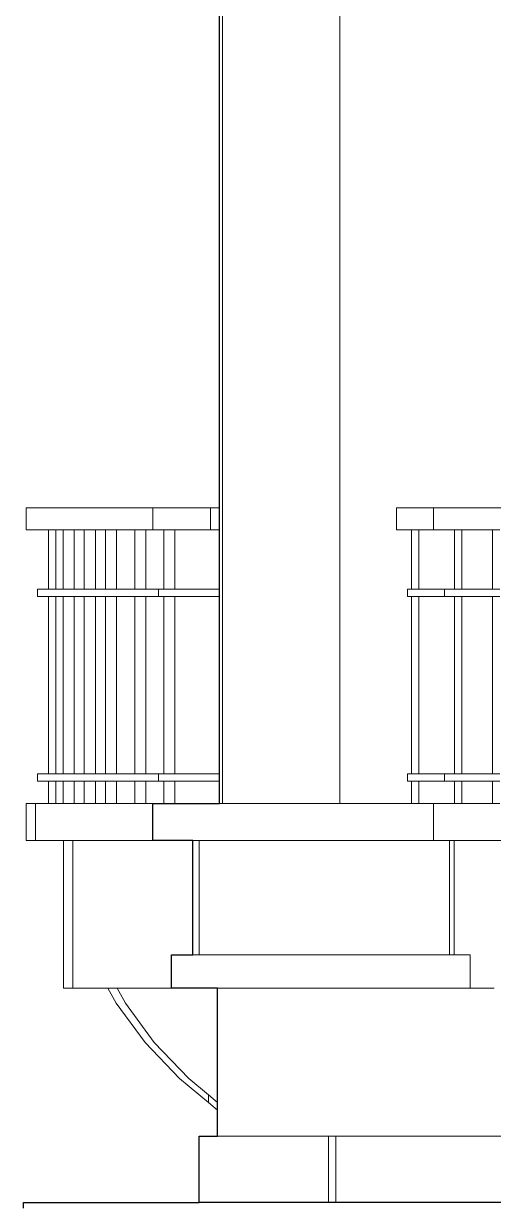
# Model space of a CAD drawing. Header units: millimetres. Extents: x -667 to -468, y -723 to -475.
# Drawn here: x -658.848 to -657.577, y -492.132 to -488.935 of the extents above; entities that cross this region are included whole.
import ezdxf

# ---------------------------------------------------------------- set-up
doc = ezdxf.new("R2010")
doc.units = ezdxf.units.MM
doc.layers.get('0').update_dxf_attribs({"lineweight": 9})
doc.layers.add('dinding', color=36, linetype='Continuous', lineweight=9)

msp = doc.modelspace()

# ---------------------------------------------------------------- linework, layer by layer
at = {"lineweight": 30}
for points in [[(-658.4983, -491.0449), (-658.4983, -491.0449), (-658.3183, -491.0449), (-658.3183, -488.7955)], [(-658.8483, -492.1249), (-658.3733, -492.1249), (-658.3733, -491.9449), (-658.3233, -491.9449), (-658.3233, -491.8749), (-658.3233, -491.5449), (-658.4483, -491.5449), (-658.4483, -491.4549), (-658.3904, -491.4549), (-658.3904, -491.1449), (-658.4983, -491.1449), (-658.4983, -491.0449)], [(-658.8483, -492.1399), (-658.8483, -492.1249)], [(-656.9133, -492.1249), (-658.3733, -492.1249)]]:
    msp.add_lwpolyline(points, dxfattribs=at)
at = {"layer": 'dinding'}
for p, q in [((-658.31, -488.0329), (-658.31, -491.0449)), ((-657.9924, -488.0329), (-657.9924, -491.0449)), ((-658.3183, -490.2449), (-658.3183, -488.7955)), ((-658.8412, -490.3049), (-658.8412, -490.2449)), ((-658.4983, -490.2449), (-658.8412, -490.2449)), ((-658.4983, -490.3049), (-658.4983, -490.2449)), ((-658.3421, -490.2449), (-658.4983, -490.2449)), ((-658.3421, -490.2449), (-658.3183, -490.2449)), ((-658.3421, -490.3049), (-658.3421, -490.2449)), ((-658.3183, -490.3049), (-658.3183, -490.2449)), ((-657.8389, -490.3049), (-657.8389, -490.2449)), ((-657.8389, -490.2449), (-657.7389, -490.2449)), ((-657.7389, -490.3049), (-657.7389, -490.2449)), ((-657.7389, -490.2449), (-657.4483, -490.2449)), ((-658.7806, -490.3049), (-658.8412, -490.3049)), ((-658.7806, -490.3049), (-658.7806, -490.4649)), ((-658.7611, -490.3049), (-658.7806, -490.3049)), ((-658.7611, -490.3049), (-658.7611, -490.4649)), ((-658.7415, -490.3049), (-658.7611, -490.3049)), ((-658.7415, -490.3049), (-658.7415, -490.4649)), ((-658.7115, -490.3049), (-658.7415, -490.3049)), ((-658.6841, -490.3049), (-658.7115, -490.3049)), ((-658.7115, -490.3049), (-658.7115, -490.4649)), ((-658.6841, -490.3049), (-658.6841, -490.4649)), ((-658.6541, -490.3049), (-658.6841, -490.3049)), ((-658.6266, -490.3049), (-658.6541, -490.3049)), ((-658.6541, -490.3049), (-658.6541, -490.4649)), ((-658.6266, -490.3049), (-658.6266, -490.4649)), ((-658.5966, -490.3049), (-658.6266, -490.3049)), ((-658.5475, -490.3049), (-658.5966, -490.3049)), ((-658.5966, -490.3049), (-658.5966, -490.4649)), ((-658.5475, -490.3049), (-658.5475, -490.4649)), ((-658.5175, -490.3049), (-658.5475, -490.3049)), ((-658.5175, -490.3049), (-658.5175, -490.4649)), ((-658.4983, -490.3049), (-658.5175, -490.3049)), ((-658.4983, -490.3049), (-658.4687, -490.3049)), ((-658.4687, -490.3049), (-658.4687, -490.4649)), ((-658.4687, -490.3049), (-658.4387, -490.3049)), ((-658.4387, -490.3049), (-658.3421, -490.3049)), ((-658.4387, -490.3049), (-658.4387, -490.4649)), ((-658.3421, -490.3049), (-658.3183, -490.3049)), ((-658.3183, -490.4649), (-658.3183, -490.3049)), ((-657.7989, -490.3049), (-657.8389, -490.3049)), ((-657.7989, -490.3049), (-657.7989, -490.4649)), ((-657.7789, -490.3049), (-657.7989, -490.3049)), ((-657.7789, -490.3049), (-657.7789, -490.4649)), ((-657.7389, -490.3049), (-657.7789, -490.3049)), ((-657.682, -490.3049), (-657.7389, -490.3049)), ((-657.682, -490.3049), (-657.682, -490.4649)), ((-657.662, -490.3049), (-657.682, -490.3049)), ((-657.662, -490.3049), (-657.662, -490.4649)), ((-657.5793, -490.3049), (-657.662, -490.3049)), ((-657.5793, -490.3049), (-657.5793, -490.4649)), ((-657.5593, -490.3049), (-657.5793, -490.3049)), ((-658.8109, -490.4649), (-658.7806, -490.4649)), ((-658.8109, -490.4649), (-658.8109, -490.4849)), ((-658.7806, -490.4849), (-658.8109, -490.4849)), ((-658.7806, -490.4649), (-658.7611, -490.4649)), ((-658.7806, -490.4849), (-658.7806, -490.9649)), ((-658.7611, -490.4849), (-658.7806, -490.4849)), ((-658.7611, -490.4649), (-658.7415, -490.4649)), ((-658.7611, -490.4849), (-658.7611, -490.9649)), ((-658.7611, -490.4849), (-658.7415, -490.4849)), ((-658.7415, -490.4649), (-658.7115, -490.4649)), ((-658.7415, -490.4849), (-658.7415, -490.9649)), ((-658.7415, -490.4849), (-658.7115, -490.4849)), ((-658.7115, -490.4649), (-658.6841, -490.4649)), ((-658.6841, -490.4849), (-658.7115, -490.4849)), ((-658.7115, -490.4849), (-658.7115, -490.9649)), ((-658.6841, -490.4649), (-658.6541, -490.4649)), ((-658.6841, -490.4849), (-658.6841, -490.9649)), ((-658.6841, -490.4849), (-658.6541, -490.4849)), ((-658.6541, -490.4649), (-658.6266, -490.4649)), ((-658.6541, -490.4849), (-658.6541, -490.9649)), ((-658.6266, -490.4849), (-658.6541, -490.4849)), ((-658.6266, -490.4649), (-658.5966, -490.4649)), ((-658.6266, -490.4849), (-658.6266, -490.9649)), ((-658.6266, -490.4849), (-658.5966, -490.4849)), ((-658.5966, -490.4649), (-658.5475, -490.4649)), ((-658.5475, -490.4849), (-658.5966, -490.4849)), ((-658.5966, -490.4849), (-658.5966, -490.9649)), ((-658.5475, -490.4649), (-658.5175, -490.4649)), ((-658.5475, -490.4849), (-658.5475, -490.9649)), ((-658.5475, -490.4849), (-658.5175, -490.4849)), ((-658.5175, -490.4649), (-658.4835, -490.4649)), ((-658.5175, -490.4849), (-658.5175, -490.9649)), ((-658.5175, -490.4849), (-658.4835, -490.4849)), ((-658.4835, -490.4649), (-658.4687, -490.4649)), ((-658.4835, -490.4649), (-658.4835, -490.4849)), ((-658.4687, -490.4849), (-658.4835, -490.4849)), ((-658.4687, -490.4649), (-658.4387, -490.4649)), ((-658.4687, -490.4849), (-658.4687, -490.9649)), ((-658.4687, -490.4849), (-658.4387, -490.4849)), ((-658.4387, -490.4649), (-658.3183, -490.4649)), ((-658.3183, -490.4849), (-658.4387, -490.4849)), ((-658.4387, -490.4849), (-658.4387, -490.9649)), ((-658.3183, -490.4849), (-658.3183, -490.4649)), ((-658.3183, -490.9649), (-658.3183, -490.4849)), ((-657.7989, -490.4649), (-657.8089, -490.4649)), ((-657.8089, -490.4649), (-657.8089, -490.4849)), ((-657.7989, -490.4849), (-657.8089, -490.4849)), ((-657.7989, -490.4649), (-657.7789, -490.4649)), ((-657.7989, -490.4849), (-657.7989, -490.9649)), ((-657.7989, -490.4849), (-657.7789, -490.4849)), ((-657.7789, -490.4649), (-657.7089, -490.4649)), ((-657.7789, -490.4849), (-657.7789, -490.9649)), ((-657.7789, -490.4849), (-657.7089, -490.4849)), ((-657.7089, -490.4649), (-657.7089, -490.4849)), ((-657.7089, -490.4649), (-657.682, -490.4649)), ((-657.7089, -490.4849), (-657.682, -490.4849)), ((-657.662, -490.4649), (-657.682, -490.4649)), ((-657.682, -490.4849), (-657.682, -490.9649)), ((-657.682, -490.4849), (-657.662, -490.4849)), ((-657.662, -490.4649), (-657.5793, -490.4649)), ((-657.662, -490.4849), (-657.662, -490.9649)), ((-657.662, -490.4849), (-657.5793, -490.4849)), ((-657.5593, -490.4649), (-657.5793, -490.4649)), ((-657.5793, -490.4849), (-657.5793, -490.9649)), ((-657.5793, -490.4849), (-657.5593, -490.4849)), ((-658.8109, -490.9649), (-658.7806, -490.9649)), ((-658.8109, -490.9649), (-658.8109, -490.9849)), ((-658.7806, -490.9649), (-658.7611, -490.9649)), ((-658.7611, -490.9649), (-658.7415, -490.9649)), ((-658.7415, -490.9649), (-658.7115, -490.9649)), ((-658.7115, -490.9649), (-658.6841, -490.9649)), ((-658.6841, -490.9649), (-658.6541, -490.9649)), ((-658.6541, -490.9649), (-658.6266, -490.9649)), ((-658.6266, -490.9649), (-658.5966, -490.9649)), ((-658.5966, -490.9649), (-658.5475, -490.9649)), ((-658.5475, -490.9649), (-658.5175, -490.9649)), ((-658.5175, -490.9649), (-658.4835, -490.9649)), ((-658.4835, -490.9649), (-658.4687, -490.9649)), ((-658.4835, -490.9649), (-658.4835, -490.9849)), ((-658.4687, -490.9649), (-658.4387, -490.9649)), ((-658.4387, -490.9649), (-658.3183, -490.9649)), ((-658.3183, -490.9849), (-658.3183, -490.9649)), ((-657.7989, -490.9649), (-657.8089, -490.9649)), ((-657.8089, -490.9649), (-657.8089, -490.9849)), ((-657.7989, -490.9649), (-657.7789, -490.9649)), ((-657.7789, -490.9649), (-657.7089, -490.9649)), ((-657.7089, -490.9649), (-657.7089, -490.9849)), ((-657.7089, -490.9649), (-657.682, -490.9649)), ((-657.662, -490.9649), (-657.682, -490.9649)), ((-657.662, -490.9649), (-657.5793, -490.9649)), ((-657.5593, -490.9649), (-657.5793, -490.9649)), ((-658.7806, -490.9849), (-658.8109, -490.9849)), ((-658.7806, -490.9849), (-658.7806, -491.0449)), ((-658.7611, -490.9849), (-658.7806, -490.9849)), ((-658.7611, -490.9849), (-658.7611, -491.0449)), ((-658.7611, -490.9849), (-658.7415, -490.9849)), ((-658.7415, -490.9849), (-658.7415, -491.0449)), ((-658.7415, -490.9849), (-658.7115, -490.9849)), ((-658.6841, -490.9849), (-658.7115, -490.9849)), ((-658.7115, -490.9849), (-658.7115, -491.0449)), ((-658.6841, -490.9849), (-658.6841, -491.0449)), ((-658.6841, -490.9849), (-658.6541, -490.9849)), ((-658.6541, -490.9849), (-658.6541, -491.0449)), ((-658.6266, -490.9849), (-658.6541, -490.9849)), ((-658.6266, -490.9849), (-658.6266, -491.0449)), ((-658.6266, -490.9849), (-658.5966, -490.9849)), ((-658.5475, -490.9849), (-658.5966, -490.9849)), ((-658.5966, -490.9849), (-658.5966, -491.0449)), ((-658.5475, -490.9849), (-658.5475, -491.0449)), ((-658.5475, -490.9849), (-658.5175, -490.9849)), ((-658.5175, -490.9849), (-658.5175, -491.0449)), ((-658.5175, -490.9849), (-658.4835, -490.9849)), ((-658.4687, -490.9849), (-658.4835, -490.9849)), ((-658.4687, -490.9849), (-658.4687, -491.0449)), ((-658.4687, -490.9849), (-658.4387, -490.9849)), ((-658.3183, -490.9849), (-658.4387, -490.9849)), ((-658.4387, -490.9849), (-658.4387, -491.0449)), ((-658.3183, -491.0449), (-658.3183, -490.9849)), ((-657.7989, -490.9849), (-657.8089, -490.9849)), ((-657.7989, -490.9849), (-657.7989, -491.0449)), ((-657.7989, -490.9849), (-657.7789, -490.9849)), ((-657.7789, -490.9849), (-657.7789, -491.0449)), ((-657.7789, -490.9849), (-657.7089, -490.9849)), ((-657.7089, -490.9849), (-657.682, -490.9849)), ((-657.682, -490.9849), (-657.682, -491.0449)), ((-657.682, -490.9849), (-657.662, -490.9849)), ((-657.662, -490.9849), (-657.662, -491.0449)), ((-657.662, -490.9849), (-657.5793, -490.9849)), ((-657.5793, -490.9849), (-657.5793, -491.0449)), ((-657.5793, -490.9849), (-657.5593, -490.9849)), ((-658.8162, -491.0449), (-658.8412, -491.0449)), ((-658.8412, -491.0449), (-658.8412, -491.1449)), ((-658.8162, -491.0449), (-658.8162, -491.1449)), ((-658.8162, -491.0449), (-658.7806, -491.0449)), ((-658.7611, -491.0449), (-658.7806, -491.0449)), ((-658.7611, -491.0449), (-658.7415, -491.0449)), ((-658.7415, -491.0449), (-658.7115, -491.0449)), ((-658.7115, -491.0449), (-658.6841, -491.0449)), ((-658.6541, -491.0449), (-658.6841, -491.0449)), ((-658.6266, -491.0449), (-658.6541, -491.0449)), ((-658.5966, -491.0449), (-658.6266, -491.0449)), ((-658.5475, -491.0449), (-658.5966, -491.0449)), ((-658.5475, -491.0449), (-658.5175, -491.0449)), ((-658.5175, -491.0449), (-658.4983, -491.0449)), ((-658.4983, -491.1449), (-658.4983, -491.0449)), ((-658.4687, -491.0449), (-658.4983, -491.0449)), ((-658.4387, -491.0449), (-658.4687, -491.0449)), ((-658.3183, -491.0449), (-658.4387, -491.0449)), ((-658.3183, -491.0449), (-657.9866, -491.0449)), ((-657.7989, -491.0449), (-657.9866, -491.0449)), ((-657.7989, -491.0449), (-657.7789, -491.0449)), ((-657.7789, -491.0449), (-657.7389, -491.0449)), ((-657.7389, -491.0449), (-657.7389, -491.1449)), ((-657.7389, -491.0449), (-657.682, -491.0449)), ((-657.682, -491.0449), (-657.662, -491.0449)), ((-657.662, -491.0449), (-657.5793, -491.0449)), ((-657.5793, -491.0449), (-657.5593, -491.0449)), ((-658.8412, -491.1449), (-658.8162, -491.1449)), ((-658.7403, -491.1449), (-658.8162, -491.1449)), ((-658.7403, -491.5449), (-658.7403, -491.1449)), ((-658.7153, -491.1449), (-658.7403, -491.1449)), ((-658.7153, -491.5449), (-658.7153, -491.1449)), ((-658.4983, -491.1449), (-658.7153, -491.1449)), ((-658.3904, -491.1449), (-658.4983, -491.1449)), ((-658.3733, -491.1449), (-658.3904, -491.1449)), ((-658.3904, -491.4549), (-658.3904, -491.1449)), ((-658.3733, -491.1449), (-657.7389, -491.1449)), ((-658.3733, -491.4549), (-658.3733, -491.1449)), ((-657.7389, -491.1449), (-657.6958, -491.1449)), ((-657.6958, -491.4549), (-657.6958, -491.1449)), ((-657.6826, -491.1449), (-657.6958, -491.1449)), ((-657.6826, -491.4549), (-657.6826, -491.1449)), ((-657.6826, -491.1449), (-656.7802, -491.1449)), ((-658.4483, -491.5449), (-658.4483, -491.4549)), ((-658.3904, -491.4549), (-658.4483, -491.4549)), ((-658.3904, -491.4549), (-658.3733, -491.4549)), ((-657.6958, -491.4549), (-658.3733, -491.4549)), ((-657.6826, -491.4549), (-657.6958, -491.4549)), ((-657.6398, -491.4549), (-657.6826, -491.4549)), ((-657.6398, -491.5449), (-657.6398, -491.4549)), ((-658.7403, -491.5449), (-658.7153, -491.5449)), ((-658.6201, -491.5449), (-658.7153, -491.5449)), ((-658.5976, -491.5858), (-658.6201, -491.5449)), ((-658.5951, -491.5449), (-658.6201, -491.5449)), ((-658.5726, -491.5858), (-658.5951, -491.5449)), ((-658.4483, -491.5449), (-658.5951, -491.5449)), ((-658.3233, -491.5449), (-658.4483, -491.5449)), ((-657.6398, -491.5449), (-658.3233, -491.5449)), ((-658.3233, -491.8542), (-658.3233, -491.5449)), ((-658.1607, -491.5449), (-658.1733, -491.5449)), ((-657.5744, -491.5449), (-657.6398, -491.5449)), ((-658.5196, -491.6914), (-658.5976, -491.5858)), ((-658.4946, -491.6914), (-658.5726, -491.5858)), ((-658.4264, -491.7894), (-658.5196, -491.6914)), ((-658.4014, -491.7894), (-658.4946, -491.6914)), ((-658.3483, -491.8542), (-658.4264, -491.7894)), ((-658.3483, -491.8334), (-658.4014, -491.7894)), ((-658.3483, -491.8334), (-658.3483, -491.8542)), ((-658.3233, -491.8542), (-658.3483, -491.8334)), ((-658.3233, -491.8749), (-658.3483, -491.8542)), ((-658.3233, -491.8542), (-658.3233, -491.8749)), ((-658.3233, -491.8749), (-658.3233, -491.9449)), ((-658.3733, -491.9449), (-658.3733, -492.1249)), ((-658.3233, -491.9449), (-658.3733, -491.9449)), ((-658.3233, -491.9449), (-658.0233, -491.9449)), ((-658.0233, -492.1249), (-658.0233, -491.9449)), ((-658.0033, -491.9449), (-658.0233, -491.9449)), ((-656.9133, -491.9449), (-658.0033, -491.9449)), ((-658.0033, -492.1249), (-658.0033, -491.9449)), ((-658.8483, -492.1399), (-658.8483, -492.1249)), ((-658.1733, -492.1249), (-658.8483, -492.1249)), ((-657.8233, -492.1249), (-658.1733, -492.1249)), ((-656.9133, -492.1249), (-658.0033, -492.1249)), ((-657.8033, -492.1249), (-657.8233, -492.1249))]:
    msp.add_line(p, q, dxfattribs=at)

doc.saveas('drawing.dxf')
